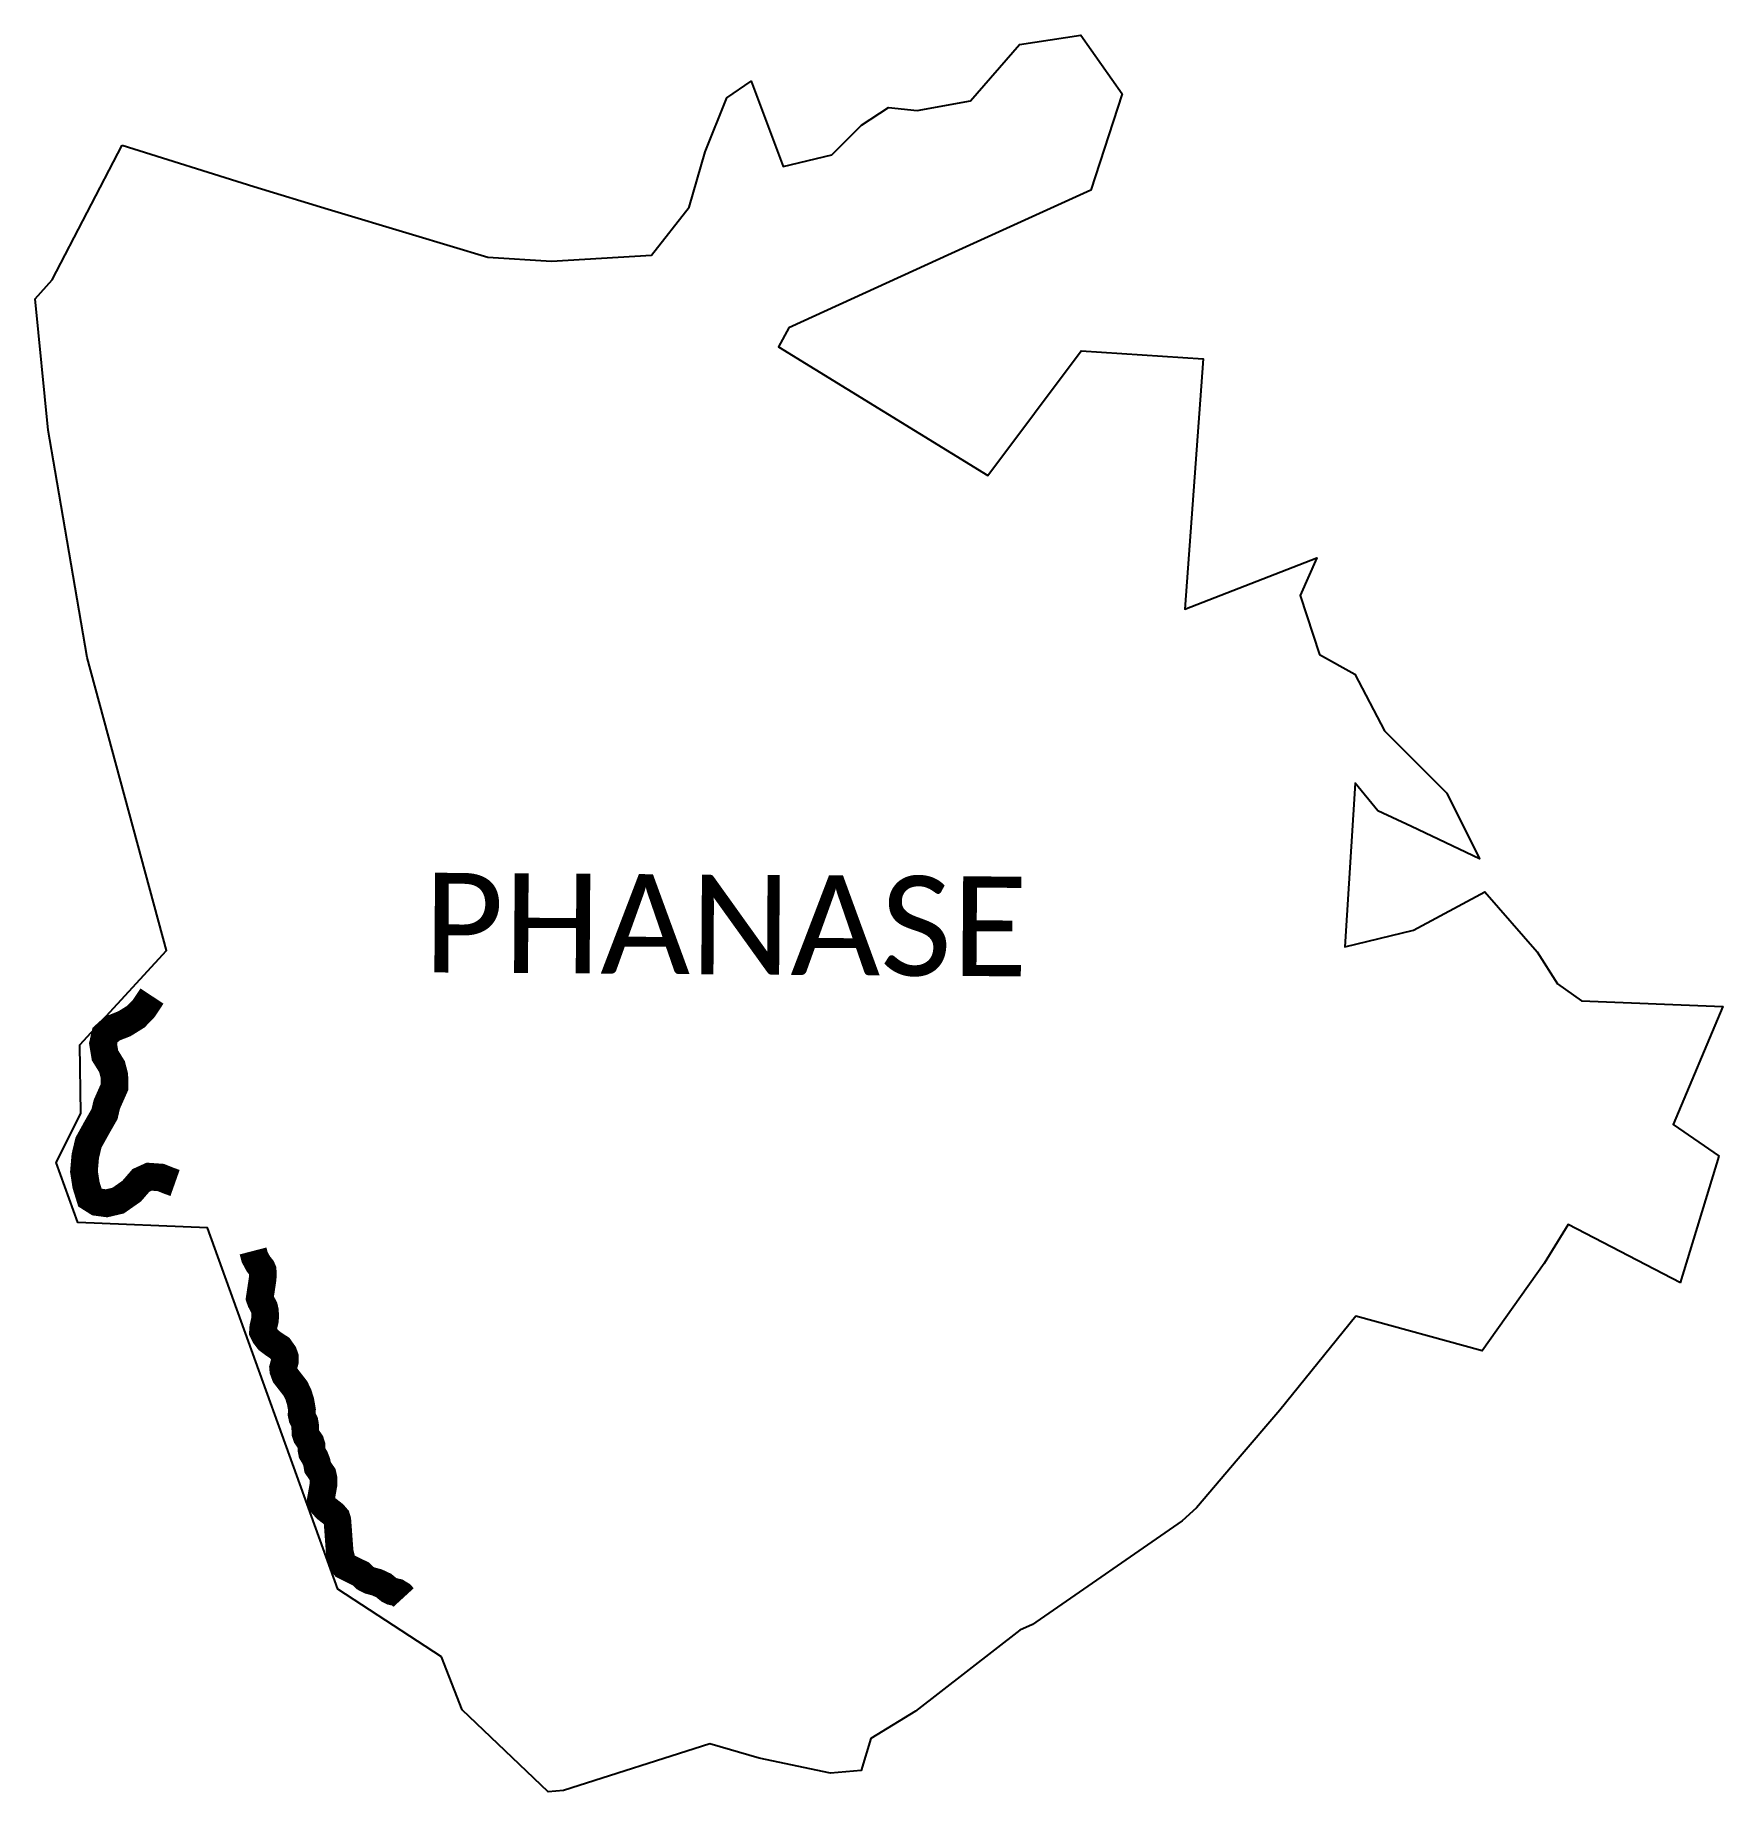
# Model space of a CAD drawing. Header units: metres. Extents: x 324603 to 327658, y 1815493 to 1818672.
import ezdxf

# ---------------------------------------------------------------- set-up
doc = ezdxf.new("R2010")
doc.units = ezdxf.units.M
for name, color, linetype in [('NATURALLY PROTECTED', 3, 'Continuous'), ('village', 4, 'Continuous'), ('VILLAGE NAME', 250, 'Continuous')]:
    doc.layers.add(name, color=color, linetype=linetype)

msp = doc.modelspace()

# ---------------------------------------------------------------- linework, layer by layer
at = {"layer": 'NATURALLY PROTECTED', "const_width": 50, "flags": 128}
for points in [[(324814.9, 1816933.3), (324800.2, 1816911.1), (324791.2, 1816901.7), (324785.7, 1816896), (324765.1, 1816883.2), (324743, 1816874.5), (324729.9, 1816862.6), (324726.4, 1816847.2), (324729.9, 1816825.9), (324742.7, 1816805.3), (324746.8, 1816789), (324747.1, 1816768.7), (324740.1, 1816753), (324733.1, 1816737.2), (324729.1, 1816719.9), (324715.1, 1816695.4), (324700, 1816668.1), (324694.2, 1816643.7), (324691.8, 1816616), (324695.6, 1816591.4), (324702.6, 1816568.7), (324715.4, 1816560.6), (324732.8, 1816558.3), (324753.7, 1816563.2), (324767.1, 1816572.6), (324778.1, 1816580.3), (324795, 1816599.8), (324809.8, 1816606.5), (324830.7, 1816605), (324845.7, 1816599), (324856.7, 1816595.1)], [(324997.9, 1816472.1), (325000.8, 1816460.9), (325007.6, 1816448.4), (325013.6, 1816441), (325015.2, 1816437.3), (325015.7, 1816431.7), (325015.2, 1816421.6), (325012.8, 1816405.6), (325009.9, 1816386.6), (325011.9, 1816381.1), (325018, 1816369.6), (325019.3, 1816363.6), (325019.9, 1816354.3), (325019.3, 1816346.7), (325016.4, 1816334.2), (325015.8, 1816326.2), (325019.6, 1816318.6), (325025.7, 1816310.7), (325034.9, 1816303.8), (325046.1, 1816296.5), (325053.1, 1816286.6), (325055.3, 1816280.4), (325055.2, 1816271.7), (325052.2, 1816260.5), (325052.6, 1816256.2), (325056, 1816247), (325067.5, 1816232.2), (325074.7, 1816222.9), (325079.8, 1816212.4), (325083.8, 1816199.6), (325085.8, 1816188.2), (325086.4, 1816184.5), (325085.7, 1816176.7), (325087.1, 1816170.1), (325090.9, 1816163), (325092, 1816156.9), (325092.4, 1816150), (325092.7, 1816142.6), (325094.8, 1816136.3), (325101.8, 1816126.2), (325103.5, 1816120.8), (325103.7, 1816112), (325104.7, 1816106.7), (325110, 1816097.8), (325113.1, 1816089.8), (325114.7, 1816080.7), (325117.9, 1816076.1), (325123.8, 1816067.5), (325125.4, 1816060.2), (325125.3, 1816049.2), (325121.8, 1816029.2), (325120.5, 1816021.9), (325121.8, 1816015.5), (325130.1, 1816006.2), (325143.6, 1815995.7), (325148.9, 1815989.6), (325150.5, 1815984.4), (325151.7, 1815968.7), (325153.3, 1815946.1), (325154.7, 1815927.6), (325157.5, 1815915.9), (325159.8, 1815906.4), (325163.3, 1815902.4), (325174.1, 1815897.1), (325185.5, 1815891.4), (325192.9, 1815887.8), (325200.3, 1815880.5), (325208.9, 1815876), (325222.5, 1815872.3), (325234.4, 1815866.7), (325243.8, 1815859), (325249.3, 1815856.2), (325258.7, 1815854.2), (325265.9, 1815849.8), (325270.3, 1815845)]]:
    msp.add_lwpolyline(points, dxfattribs=at)
at = {"layer": 'village'}
for points in [[(324761.1, 1818472.8), (324999.2, 1818398.2), (325133.7, 1818357), (325286.2, 1818311.1), (325422.9, 1818269.9), (325538.3, 1818262.7), (325719.3, 1818273.7), (325787.5, 1818360.6), (325816.3, 1818460.4), (325855.6, 1818558.3), (325899.4, 1818588.5), (325957.3, 1818434.2), (326045.6, 1818455.3), (326099.3, 1818508.8), (326147.9, 1818541.2), (326199.8, 1818535.3), (326296.2, 1818552.9), (326384.9, 1818655.1), (326496.2, 1818671.8), (326570.7, 1818565.5), (326514.1, 1818391.4), (326262.3, 1818276.7), (325967.6, 1818142.5), (325949, 1818107.8), (326327.6, 1817875.2), (326496.6, 1818100.5), (326717.8, 1818086.4), (326684.3, 1817633.5), (326923.2, 1817726.4), (326893.1, 1817657.9), (326928.2, 1817551.4), (326991.9, 1817515.6), (327045.9, 1817413.2), (327158.4, 1817300.3), (327217.7, 1817181.8), (327094.5, 1817239.9), (327033.9, 1817268.6), (326992.5, 1817318.4), (326974.2, 1817022.1), (327098.1, 1817052.7), (327227.5, 1817122), (327322.1, 1817013.2), (327358.8, 1816955.1), (327402, 1816924.8), (327658.2, 1816914.1), (327568.2, 1816700.7), (327651.2, 1816643.8)], [(327581.6, 1816414.5), (327378.4, 1816520), (327334.8, 1816449.1), (327222.3, 1816291.6), (326993.6, 1816354.1), (326856.1, 1816184.2), (326780.7, 1816095.9), (326705.2, 1816007.6), (326679.6, 1815983.8), (326414.9, 1815800.4), (326408.7, 1815796.1), (326385.9, 1815786.2), (326196.6, 1815639.2), (326116.3, 1815590.2), (326098.5, 1815532.3), (326042.9, 1815527.5), (325914.1, 1815554.2), (325824.7, 1815580.4), (325560, 1815496.1), (325532.2, 1815493.4), (325376.2, 1815641.6), (325339.2, 1815738), (325151.2, 1815860.1), (324915.6, 1816513.8), (324680.7, 1816523.5), (324641.2, 1816632.2), (324686.1, 1816721), (324684.3, 1816845), (324841.4, 1817015.8), (324697.7, 1817546), (324639.7, 1817883.8), (324627, 1817957.4), (324603.4, 1818195), (324634, 1818228.9), (324761.1, 1818472.8)], [(327581.6, 1816414.5), (327651.2, 1816643.8)]]:
    msp.add_lwpolyline(points, dxfattribs=at)

# ---------------------------------------------------------------- texts
at = {"layer": 'VILLAGE NAME', "insert": (325307.1, 1817156.5), "char_height": 180.345, "attachment_point": 1, "rotation": 359.6139}
msp.add_mtext_dynamic_manual_height_columns('{\\fCalibri|b0|i0|c0|p34;PHANASE}', width=1779.605, gutter_width=901.7, heights=[0], dxfattribs=at)

doc.saveas('drawing.dxf')
